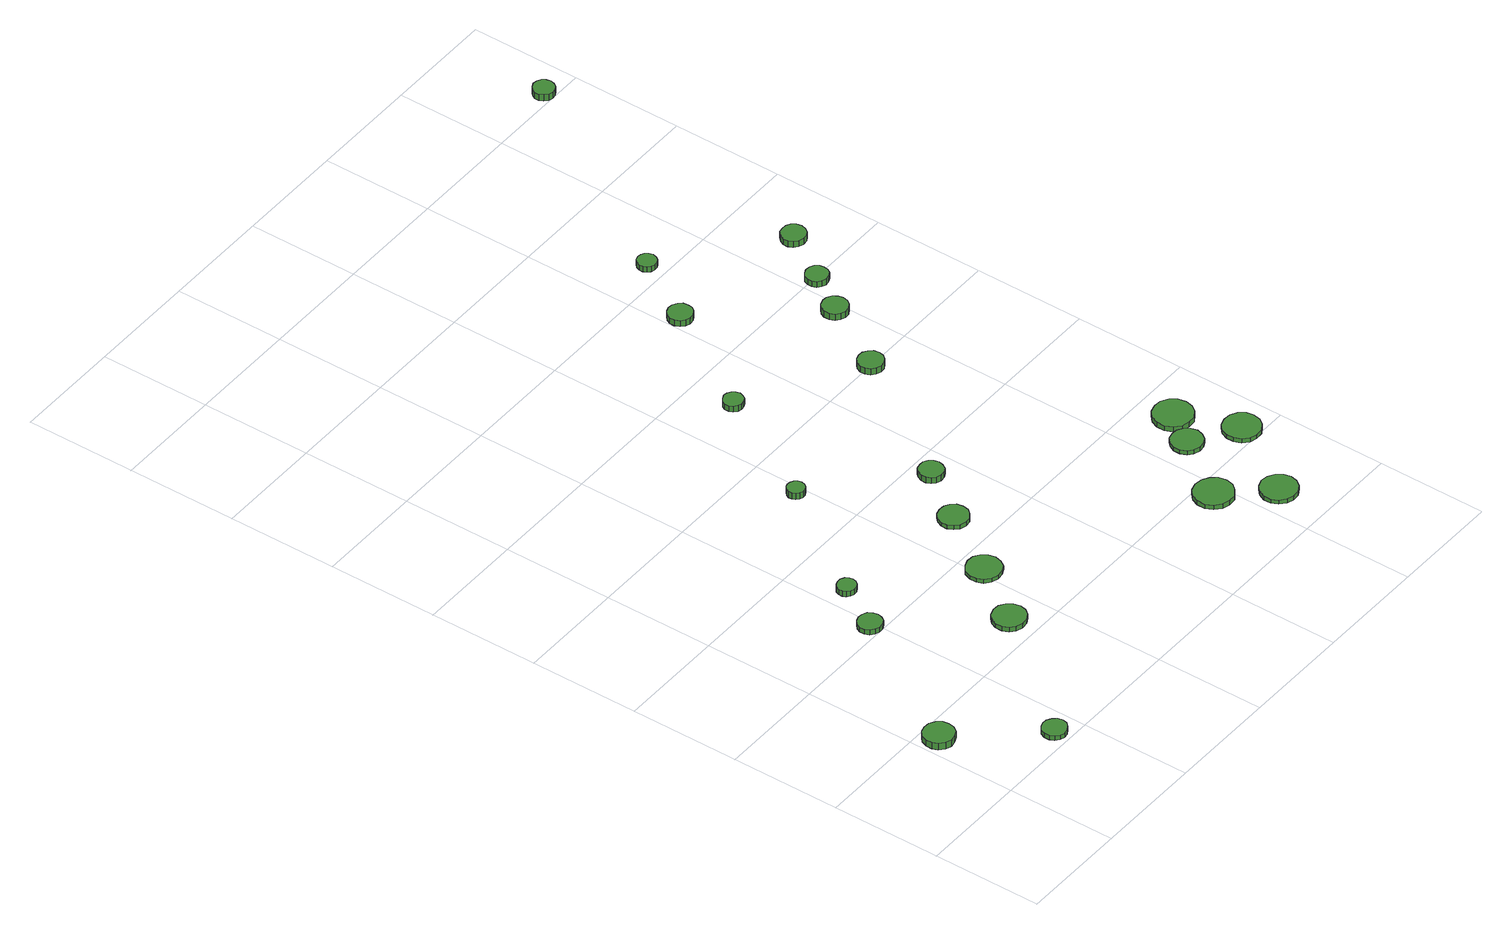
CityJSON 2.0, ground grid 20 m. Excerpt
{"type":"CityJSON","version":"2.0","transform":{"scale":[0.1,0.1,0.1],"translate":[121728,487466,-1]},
"CityObjects":{
"tree1":{"type":"SolitaryVegetationObject","attributes":{"function":"something"},"geometry":[{"type":"MultiSurface","lod":"1","boundaries":[[[0,1,2,3,4,5,6,7,8,9,10,11,12,13,14]],[[15,16,17,18,19,20,21,22,23,24,25,26,27,28,29]],[[0,29,28,1]],[[1,28,27,2]],[[2,27,26,3]],[[3,26,25,4]],[[4,25,24,5]],[[5,24,23,6]],[[6,23,22,7]],[[7,22,21,8]],[[8,21,20,9]],[[9,20,19,10]],[[10,19,18,11]],[[11,18,17,12]],[[12,17,16,13]],[[13,16,15,14]],[[14,15,29,0]]]}]},
"tree2":{"type":"SolitaryVegetationObject","attributes":{"function":"something"},"geometry":[{"type":"MultiSurface","lod":"1","boundaries":[[[30,31,32,33,34,35,36,37,38,39,40,41,42,43,44]],[[45,46,47,48,49,50,51,52,53,54,55,56,57,58,59]],[[30,59,58,31]],[[31,58,57,32]],[[32,57,56,33]],[[33,56,55,34]],[[34,55,54,35]],[[35,54,53,36]],[[36,53,52,37]],[[37,52,51,38]],[[38,51,50,39]],[[39,50,49,40]],[[40,49,48,41]],[[41,48,47,42]],[[42,47,46,43]],[[43,46,45,44]],[[44,45,59,30]]]}]},
"tree3":{"type":"SolitaryVegetationObject","attributes":{"function":"something"},"geometry":[{"type":"MultiSurface","lod":"1","boundaries":[[[60,61,62,63,64,65,66,67,68,69,70,71,72,73,74]],[[75,76,77,78,79,80,81,82,83,84,85,86,87,88,89]],[[60,89,88,61]],[[61,88,87,62]],[[62,87,86,63]],[[63,86,85,64]],[[64,85,84,65]],[[65,84,83,66]],[[66,83,82,67]],[[67,82,81,68]],[[68,81,80,69]],[[69,80,79,70]],[[70,79,78,71]],[[71,78,77,72]],[[72,77,76,73]],[[73,76,75,74]],[[74,75,89,60]]]}]},
"tree4":{"type":"SolitaryVegetationObject","attributes":{"function":"something"},"geometry":[{"type":"MultiSurface","lod":"1","boundaries":[[[90,91,92,93,94,95,96,97,98,99,100,101,102,103,104]],[[105,106,107,108,109,110,111,112,113,114,115,116,117,118,119]],[[90,119,118,91]],[[91,118,117,92]],[[92,117,116,93]],[[93,116,115,94]],[[94,115,114,95]],[[95,114,113,96]],[[96,113,112,97]],[[97,112,111,98]],[[98,111,110,99]],[[99,110,109,100]],[[100,109,108,101]],[[101,108,107,102]],[[102,107,106,103]],[[103,106,105,104]],[[104,105,119,90]]]}]},
"tree5":{"type":"SolitaryVegetationObject","attributes":{"function":"something"},"geometry":[{"type":"MultiSurface","lod":"1","boundaries":[[[120,121,122,123,124,125,126,127,128,129,130,131,132,133,134]],[[135,136,137,138,139,140,141,142,143,144,145,146,147,148,149]],[[120,149,148,121]],[[121,148,147,122]],[[122,147,146,123]],[[123,146,145,124]],[[124,145,144,125]],[[125,144,143,126]],[[126,143,142,127]],[[127,142,141,128]],[[128,141,140,129]],[[129,140,139,130]],[[130,139,138,131]],[[131,138,137,132]],[[132,137,136,133]],[[133,136,135,134]],[[134,135,149,120]]]}]},
"tree6":{"type":"SolitaryVegetationObject","attributes":{"function":"something"},"geometry":[{"type":"MultiSurface","lod":"1","boundaries":[[[150,151,152,153,154,155,156,157,158,159,160,161,162,163,164]],[[165,166,167,168,169,170,171,172,173,174,175,176,177,178,179]],[[150,179,178,151]],[[151,178,177,152]],[[152,177,176,153]],[[153,176,175,154]],[[154,175,174,155]],[[155,174,173,156]],[[156,173,172,157]],[[157,172,171,158]],[[158,171,170,159]],[[159,170,169,160]],[[160,169,168,161]],[[161,168,167,162]],[[162,167,166,163]],[[163,166,165,164]],[[164,165,179,150]]]}]},
"tree7":{"type":"SolitaryVegetationObject","attributes":{"function":"something"},"geometry":[{"type":"MultiSurface","lod":"1","boundaries":[[[180,181,182,183,184,185,186,187,188,189,190,191,192,193,194]],[[195,196,197,198,199,200,201,202,203,204,205,206,207,208,209]],[[180,209,208,181]],[[181,208,207,182]],[[182,207,206,183]],[[183,206,205,184]],[[184,205,204,185]],[[185,204,203,186]],[[186,203,202,187]],[[187,202,201,188]],[[188,201,200,189]],[[189,200,199,190]],[[190,199,198,191]],[[191,198,197,192]],[[192,197,196,193]],[[193,196,195,194]],[[194,195,209,180]]]}]},
"tree8":{"type":"SolitaryVegetationObject","attributes":{"function":"something"},"geometry":[{"type":"MultiSurface","lod":"1","boundaries":[[[210,211,212,213,214,215,216,217,218,219,220,221,222,223,224]],[[225,226,227,228,229,230,231,232,233,234,235,236,237,238,239]],[[210,239,238,211]],[[211,238,237,212]],[[212,237,236,213]],[[213,236,235,214]],[[214,235,234,215]],[[215,234,233,216]],[[216,233,232,217]],[[217,232,231,218]],[[218,231,230,219]],[[219,230,229,220]],[[220,229,228,221]],[[221,228,227,222]],[[222,227,226,223]],[[223,226,225,224]],[[224,225,239,210]]]}]},
"tree9":{"type":"SolitaryVegetationObject","attributes":{"function":"something"},"geometry":[{"type":"MultiSurface","lod":"1","boundaries":[[[240,241,242,243,244,245,246,247,248,249,250,251,252,253,254]],[[255,256,257,258,259,260,261,262,263,264,265,266,267,268,269]],[[240,269,268,241]],[[241,268,267,242]],[[242,267,266,243]],[[243,266,265,244]],[[244,265,264,245]],[[245,264,263,246]],[[246,263,262,247]],[[247,262,261,248]],[[248,261,260,249]],[[249,260,259,250]],[[250,259,258,251]],[[251,258,257,252]],[[252,257,256,253]],[[253,256,255,254]],[[254,255,269,240]]]}]},
"tree10":{"type":"SolitaryVegetationObject","attributes":{"function":"something"},"geometry":[{"type":"MultiSurface","lod":"1","boundaries":[[[270,271,272,273,274,275,276,277,278,279,280,281,282,283,284]],[[285,286,287,288,289,290,291,292,293,294,295,296,297,298,299]],[[270,299,298,271]],[[271,298,297,272]],[[272,297,296,273]],[[273,296,295,274]],[[274,295,294,275]],[[275,294,293,276]],[[276,293,292,277]],[[277,292,291,278]],[[278,291,290,279]],[[279,290,289,280]],[[280,289,288,281]],[[281,288,287,282]],[[282,287,286,283]],[[283,286,285,284]],[[284,285,299,270]]]}]},
"tree11":{"type":"SolitaryVegetationObject","attributes":{"function":"something"},"geometry":[{"type":"MultiSurface","lod":"1","boundaries":[[[300,301,302,303,304,305,306,307,308,309,310,311,312,313,314]],[[315,316,317,318,319,320,321,322,323,324,325,326,327,328,329]],[[300,329,328,301]],[[301,328,327,302]],[[302,327,326,303]],[[303,326,325,304]],[[304,325,324,305]],[[305,324,323,306]],[[306,323,322,307]],[[307,322,321,308]],[[308,321,320,309]],[[309,320,319,310]],[[310,319,318,311]],[[311,318,317,312]],[[312,317,316,313]],[[313,316,315,314]],[[314,315,329,300]]]}]},
"tree12":{"type":"SolitaryVegetationObject","attributes":{"function":"something"},"geometry":[{"type":"MultiSurface","lod":"1","boundaries":[[[330,331,332,333,334,335,336,337,338,339,340,341,342,343,344]],[[345,346,347,348,349,350,351,352,353,354,355,356,357,358,359]],[[330,359,358,331]],[[331,358,357,332]],[[332,357,356,333]],[[333,356,355,334]],[[334,355,354,335]],[[335,354,353,336]],[[336,353,352,337]],[[337,352,351,338]],[[338,351,350,339]],[[339,350,349,340]],[[340,349,348,341]],[[341,348,347,342]],[[342,347,346,343]],[[343,346,345,344]],[[344,345,359,330]]]}]},
"tree13":{"type":"SolitaryVegetationObject","attributes":{"function":"something"},"geometry":[{"type":"MultiSurface","lod":"1","boundaries":[[[360,361,362,363,364,365,366,367,368,369,370,371,372,373,374]],[[375,376,377,378,379,380,381,382,383,384,385,386,387,388,389]],[[360,389,388,361]],[[361,388,387,362]],[[362,387,386,363]],[[363,386,385,364]],[[364,385,384,365]],[[365,384,383,366]],[[366,383,382,367]],[[367,382,381,368]],[[368,381,380,369]],[[369,380,379,370]],[[370,379,378,371]],[[371,378,377,372]],[[372,377,376,373]],[[373,376,375,374]],[[374,375,389,360]]]}]},
"tree14":{"type":"SolitaryVegetationObject","attributes":{"function":"something"},"geometry":[{"type":"MultiSurface","lod":"1","boundaries":[[[390,391,392,393,394,395,396,397,398,399,400,401,402,403,404]],[[405,406,407,408,409,410,411,412,413,414,415,416,417,418,419]],[[390,419,418,391]],[[391,418,417,392]],[[392,417,416,393]],[[393,416,415,394]],[[394,415,414,395]],[[395,414,413,396]],[[396,413,412,397]],[[397,412,411,398]],[[398,411,410,399]],[[399,410,409,400]],[[400,409,408,401]],[[401,408,407,402]],[[402,407,406,403]],[[403,406,405,404]],[[404,405,419,390]]]}]},
"tree15":{"type":"SolitaryVegetationObject","attributes":{"function":"something"},"geometry":[{"type":"MultiSurface","lod":"1","boundaries":[[[420,421,422,423,424,425,426,427,428,429,430,431,432,433,434]],[[435,436,437,438,439,440,441,442,443,444,445,446,447,448,449]],[[420,449,448,421]],[[421,448,447,422]],[[422,447,446,423]],[[423,446,445,424]],[[424,445,444,425]],[[425,444,443,426]],[[426,443,442,427]],[[427,442,441,428]],[[428,441,440,429]],[[429,440,439,430]],[[430,439,438,431]],[[431,438,437,432]],[[432,437,436,433]],[[433,436,435,434]],[[434,435,449,420]]]}]},
"tree16":{"type":"SolitaryVegetationObject","attributes":{"function":"something"},"geometry":[{"type":"MultiSurface","lod":"1","boundaries":[[[450,451,452,453,454,455,456,457,458,459,460,461,462,463,464]],[[465,466,467,468,469,470,471,472,473,474,475,476,477,478,479]],[[450,479,478,451]],[[451,478,477,452]],[[452,477,476,453]],[[453,476,475,454]],[[454,475,474,455]],[[455,474,473,456]],[[456,473,472,457]],[[457,472,471,458]],[[458,471,470,459]],[[459,470,469,460]],[[460,469,468,461]],[[461,468,467,462]],[[462,467,466,463]],[[463,466,465,464]],[[464,465,479,450]]]}]},
"tree17":{"type":"SolitaryVegetationObject","attributes":{"function":"something"},"geometry":[{"type":"MultiSurface","lod":"1","boundaries":[[[480,481,482,483,484,485,486,487,488,489,490,491,492,493,494]],[[495,496,497,498,499,500,501,502,503,504,505,506,507,508,509]],[[480,509,508,481]],[[481,508,507,482]],[[482,507,506,483]],[[483,506,505,484]],[[484,505,504,485]],[[485,504,503,486]],[[486,503,502,487]],[[487,502,501,488]],[[488,501,500,489]],[[489,500,499,490]],[[490,499,498,491]],[[491,498,497,492]],[[492,497,496,493]],[[493,496,495,494]],[[494,495,509,480]]]}]},
"tree18":{"type":"SolitaryVegetationObject","attributes":{"function":"something"},"geometry":[{"type":"MultiSurface","lod":"1","boundaries":[[[510,511,512,513,514,515,516,517,518,519,520,521,522,523,524]],[[525,526,527,528,529,530,531,532,533,534,535,536,537,538,539]],[[510,539,538,511]],[[511,538,537,512]],[[512,537,536,513]],[[513,536,535,514]],[[514,535,534,515]],[[515,534,533,516]],[[516,533,532,517]],[[517,532,531,518]],[[518,531,530,519]],[[519,530,529,520]],[[520,529,528,521]],[[521,528,527,522]],[[522,527,526,523]],[[523,526,525,524]],[[524,525,539,510]]]}]},
"tree19":{"type":"SolitaryVegetationObject","attributes":{"function":"something"},"geometry":[{"type":"MultiSurface","lod":"1","boundaries":[[[540,541,542,543,544,545,546,547,548,549,550,551,552,553,554]],[[555,556,557,558,559,560,561,562,563,564,565,566,567,568,569]],[[540,569,568,541]],[[541,568,567,542]],[[542,567,566,543]],[[543,566,565,544]],[[544,565,564,545]],[[545,564,563,546]],[[546,563,562,547]],[[547,562,561,548]],[[548,561,560,549]],[[549,560,559,550]],[[550,559,558,551]],[[551,558,557,552]],[[552,557,556,553]],[[553,556,555,554]],[[554,555,569,540]]]}]},
"tree20":{"type":"SolitaryVegetationObject","attributes":{"function":"something"},"geometry":[{"type":"MultiSurface","lod":"1","boundaries":[[[570,571,572,573,574,575,576,577,578,579,580,581,582,583,584]],[[585,586,587,588,589,590,591,592,593,594,595,596,597,598,599]],[[570,599,598,571]],[[571,598,597,572]],[[572,597,596,573]],[[573,596,595,574]],[[574,595,594,575]],[[575,594,593,576]],[[576,593,592,577]],[[577,592,591,578]],[[578,591,590,579]],[[579,590,589,580]],[[580,589,588,581]],[[581,588,587,582]],[[582,587,586,583]],[[583,586,585,584]],[[584,585,599,570]]]}]},
"tree21":{"type":"SolitaryVegetationObject","attributes":{"function":"something"},"geometry":[{"type":"MultiSurface","lod":"1","boundaries":[[[600,601,602,603,604,605,606,607,608,609,610,611,612,613,614]],[[615,616,617,618,619,620,621,622,623,624,625,626,627,628,629]],[[600,629,628,601]],[[601,628,627,602]],[[602,627,626,603]],[[603,626,625,604]],[[604,625,624,605]],[[605,624,623,606]],[[606,623,622,607]],[[607,622,621,608]],[[608,621,620,609]],[[609,620,619,610]],[[610,619,618,611]],[[611,618,617,612]],[[612,617,616,613]],[[613,616,615,614]],[[614,615,629,600]]]}]},
"tree22":{"type":"SolitaryVegetationObject","attributes":{"function":"something"},"geometry":[{"type":"MultiSurface","lod":"1","boundaries":[[[630,631,632,633,634,635,636,637,638,639,640,641,642,643,644]],[[645,646,647,648,649,650,651,652,653,654,655,656,657,658,659]],[[630,659,658,631]],[[631,658,657,632]],[[632,657,656,633]],[[633,656,655,634]],[[634,655,654,635]],[[635,654,653,636]],[[636,653,652,637]],[[637,652,651,638]],[[638,651,650,639]],[[639,650,649,640]],[[640,649,648,641]],[[641,648,647,642]],[[642,647,646,643]],[[643,646,645,644]],[[644,645,659,630]]]}]}
},
"vertices":[
[61,167,21],[59,178,21],[52,187,21],[42,193,21],[31,194,21],[20,191,21],[11,183,21],[7,172,21],[7,161,21],[11,151,21],[20,143,21],[31,139,21],[42,141,21],[52,146,21],[59,156,21],[59,156,8],[52,146,8],[42,141,8],[31,139,8],[20,143,8],[11,151,8],[7,161,8],[7,172,8],[11,183,8],[20,191,8],[31,194,8],[42,193,8],[52,187,8],[59,178,8],[61,167,8],
[181,29,16],[179,38,16],[173,45,16],[165,50,16],[156,51,16],[148,48,16],[141,42,16],[137,34,16],[137,24,16],[141,16,16],[148,10,16],[156,7,16],[165,8,16],[173,13,16],[179,20,16],[179,20,7],[173,13,7],[165,8,7],[156,7,7],[148,10,7],[141,16,7],[137,24,7],[137,34,7],[141,42,7],[148,48,7],[156,51,7],[165,50,7],[173,45,7],[179,38,7],[181,29,7],
[214,420,17],[212,429,17],[207,437,17],[199,441,17],[190,442,17],[182,439,17],[175,433,17],[171,425,17],[171,416,17],[175,408,17],[182,402,17],[190,399,17],[199,400,17],[207,404,17],[212,412,17],[212,412,7],[207,404,7],[199,400,7],[190,399,7],[182,402,7],[175,408,7],[171,416,7],[171,425,7],[175,433,7],[182,439,7],[190,442,7],[199,441,7],[207,437,7],[212,429,7],[214,420,7],
[259,504,18],[258,510,18],[254,516,18],[247,520,18],[240,520,18],[234,518,18],[228,514,18],[225,507,18],[225,500,18],[228,494,18],[234,489,18],[240,487,18],[247,487,18],[254,491,18],[258,497,18],[258,497,7],[254,491,7],[247,487,7],[240,487,7],[234,489,7],[228,494,7],[225,500,7],[225,507,7],[228,514,7],[234,518,7],[240,520,7],[247,520,7],[254,516,7],[258,510,7],[259,504,7],
[367,250,16],[364,262,16],[357,272,16],[346,279,16],[334,280,16],[322,276,16],[313,268,16],[308,257,16],[308,244,16],[313,233,16],[322,225,16],[334,221,16],[346,222,16],[357,228,16],[364,238,16],[364,238,7],[357,228,7],[346,222,7],[334,221,7],[322,225,7],[313,233,7],[308,244,7],[308,257,7],[313,268,7],[322,276,7],[334,280,7],[346,279,7],[357,272,7],[364,262,7],[367,250,7],
[441,354,15],[438,367,15],[431,377,15],[420,384,15],[407,385,15],[395,381,15],[385,373,15],[380,361,15],[380,348,15],[385,336,15],[395,328,15],[407,324,15],[420,325,15],[431,331,15],[438,342,15],[438,342,7],[431,331,7],[420,325,7],[407,324,7],[395,328,7],[385,336,7],[380,348,7],[380,361,7],[385,373,7],[395,381,7],[407,385,7],[420,384,7],[431,377,7],[438,367,7],[441,354,7],
[396,706,25],[395,713,25],[391,718,25],[385,721,25],[379,722,25],[373,720,25],[368,715,25],[365,709,25],[365,703,25],[368,697,25],[373,693,25],[379,691,25],[385,691,25],[391,695,25],[395,700,25],[395,700,12],[391,695,12],[385,691,12],[379,691,12],[373,693,12],[368,697,12],[365,703,12],[365,709,12],[368,715,12],[373,720,12],[379,722,12],[385,721,12],[391,718,12],[395,713,12],[396,706,12],
[511,470,15],[509,481,15],[502,490,15],[493,495,15],[482,496,15],[471,493,15],[463,485,15],[458,475,15],[458,464,15],[463,454,15],[471,446,15],[482,443,15],[493,444,15],[502,450,15],[509,459,15],[509,459,7],[502,450,7],[493,444,7],[482,443,7],[471,446,7],[463,454,7],[458,464,7],[458,475,7],[463,485,7],[471,493,7],[482,496,7],[493,495,7],[502,490,7],[509,481,7],[511,470,7],
[572,563,19],[570,572,19],[565,579,19],[557,584,19],[548,584,19],[539,582,19],[533,576,19],[529,567,19],[529,558,19],[533,550,19],[539,544,19],[548,541,19],[557,542,19],[565,546,19],[570,554,19],[570,554,7],[565,546,7],[557,542,7],[548,541,7],[539,544,7],[533,550,7],[529,558,7],[529,567,7],[533,576,7],[539,582,7],[548,584,7],[557,584,7],[565,579,7],[570,572,7],[572,563,7],
[516,917,23],[514,924,23],[510,930,23],[503,934,23],[496,935,23],[489,932,23],[483,927,23],[480,921,23],[480,913,23],[483,906,23],[489,901,23],[496,899,23],[503,900,23],[510,903,23],[514,910,23],[514,910,11],[510,903,11],[503,900,11],[496,899,11],[489,901,11],[483,906,11],[480,913,11],[480,921,11],[483,927,11],[489,932,11],[496,935,11],[503,934,11],[510,930,11],[514,924,11],[516,917,11],
[812,168,16],[809,183,16],[800,194,16],[788,201,16],[774,203,16],[760,199,16],[749,189,16],[743,176,16],[743,161,16],[749,148,16],[760,138,16],[774,134,16],[788,135,16],[800,143,16],[809,154,16],[809,154,7],[800,143,7],[788,135,7],[774,134,7],[760,138,7],[749,148,7],[743,161,7],[743,176,7],[749,189,7],[760,199,7],[774,203,7],[788,201,7],[800,194,7],[809,183,7],[812,168,7],
[881,91,15],[878,104,15],[870,115,15],[858,122,15],[845,124,15],[832,119,15],[822,110,15],[816,98,15],[816,84,15],[822,72,15],[832,63,15],[845,59,15],[858,60,15],[870,67,15],[878,78,15],[878,78,7],[870,67,7],[858,60,7],[845,59,7],[832,63,7],[822,72,7],[816,84,7],[816,98,7],[822,110,7],[832,119,7],[845,124,7],[858,122,7],[870,115,7],[878,104,7],[881,91,7],
[884,279,15],[881,291,15],[874,300,15],[864,306,15],[853,307,15],[841,304,15],[833,296,15],[828,285,15],[828,273,15],[833,262,15],[841,255,15],[853,251,15],[864,252,15],[874,258,15],[881,268,15],[881,268,7],[874,258,7],[864,252,7],[853,251,7],[841,255,7],[833,262,7],[828,273,7],[828,285,7],[833,296,7],[841,304,7],[853,307,7],[864,306,7],[874,300,7],[881,291,7],[884,279,7],
[726,795,26],[724,805,26],[718,812,26],[710,817,26],[701,818,26],[692,815,26],[685,809,26],[681,800,26],[681,791,26],[685,782,26],[692,776,26],[701,773,26],[710,774,26],[718,778,26],[724,786,26],[724,786,13],[718,778,13],[710,774,13],[701,773,13],[692,776,13],[685,782,13],[681,791,13],[681,800,13],[685,809,13],[692,815,13],[701,818,13],[710,817,13],[718,812,13],[724,805,13],[726,795,13],
[645,1115,19],[644,1124,19],[638,1131,19],[630,1136,19],[621,1137,19],[613,1134,19],[606,1128,19],[602,1120,19],[602,1111,19],[606,1102,19],[613,1096,19],[621,1093,19],[630,1094,19],[638,1099,19],[644,1106,19],[644,1106,7],[638,1099,7],[630,1094,7],[621,1093,7],[613,1096,7],[606,1102,7],[602,1111,7],[602,1120,7],[606,1128,7],[613,1134,7],[621,1137,7],[630,1136,7],[638,1131,7],[644,1124,7],[645,1115,7],
[928,334,17],[925,349,17],[917,360,17],[904,368,17],[890,369,17],[876,365,17],[865,355,17],[859,342,17],[859,327,17],[865,314,17],[876,304,17],[890,300,17],[904,301,17],[917,309,17],[925,320,17],[925,320,7],[917,309,7],[904,301,7],[890,300,7],[876,304,7],[865,314,7],[859,327,7],[859,342,7],[865,355,7],[876,365,7],[890,369,7],[904,368,7],[917,360,7],[925,349,7],[928,334,7],
[968,229,15],[965,242,15],[957,253,15],[945,260,15],[931,261,15],[918,257,15],[908,248,15],[903,235,15],[903,222,15],[908,209,15],[918,200,15],[931,196,15],[945,197,15],[957,204,15],[965,215,15],[965,215,7],[957,204,7],[945,197,7],[931,196,7],[918,200,7],[908,209,7],[903,222,7],[903,235,7],[908,248,7],[918,257,7],[931,261,7],[945,260,7],[957,253,7],[965,242,7],[968,229,7],
[807,926,19],[805,935,19],[800,943,19],[791,948,19],[782,949,19],[773,946,19],[766,940,19],[762,931,19],[762,921,19],[766,912,19],[773,906,19],[782,903,19],[791,904,19],[800,909,19],[805,917,19],[805,917,6],[800,909,6],[791,904,6],[782,903,6],[773,906,6],[766,912,6],[762,921,6],[762,931,6],[766,940,6],[773,946,6],[782,949,6],[791,948,6],[800,943,6],[805,935,6],[807,926,6],
[712,1234,19],[710,1241,19],[706,1247,19],[700,1250,19],[693,1251,19],[686,1249,19],[681,1244,19],[678,1237,19],[678,1230,19],[681,1224,19],[686,1219,19],[693,1217,19],[700,1217,19],[706,1221,19],[710,1227,19],[710,1227,8],[706,1221,8],[700,1217,8],[693,1217,8],[686,1219,8],[681,1224,8],[678,1230,8],[678,1237,8],[681,1244,8],[686,1249,8],[693,1251,8],[700,1250,8],[706,1247,8],[710,1241,8],[712,1234,8],
[850,996,18],[849,1004,18],[844,1011,18],[837,1015,18],[828,1016,18],[820,1013,18],[814,1008,18],[811,1000,18],[811,992,18],[814,984,18],[820,979,18],[828,976,18],[837,977,18],[844,981,18],[849,988,18],[849,988,6],[844,981,6],[837,977,6],[828,976,6],[820,979,6],[814,984,6],[811,992,6],[811,1000,6],[814,1008,6],[820,1013,6],[828,1016,6],[837,1015,6],[844,1011,6],[849,1004,6],[850,996,6],
[911,1086,18],[909,1095,18],[904,1102,18],[896,1106,18],[887,1107,18],[878,1105,18],[871,1098,18],[867,1090,18],[867,1081,18],[871,1073,18],[878,1067,18],[887,1064,18],[896,1065,18],[904,1069,18],[909,1077,18],[909,1077,6],[904,1069,6],[896,1065,6],[887,1064,6],[878,1067,6],[871,1073,6],[867,1081,6],[867,1090,6],[871,1098,6],[878,1105,6],[887,1107,6],[896,1106,6],[904,1102,6],[909,1095,6],[911,1086,6],
[953,1615,25],[951,1623,25],[947,1629,25],[940,1633,25],[932,1634,25],[924,1631,25],[919,1626,25],[915,1619,25],[915,1611,25],[919,1604,25],[924,1598,25],[932,1596,25],[940,1597,25],[947,1601,25],[951,1607,25],[951,1607,12],[947,1601,12],[940,1597,12],[932,1596,12],[924,1598,12],[919,1604,12],[915,1611,12],[915,1619,12],[919,1626,12],[924,1631,12],[932,1634,12],[940,1633,12],[947,1629,12],[951,1623,12],[953,1615,12]
]}
